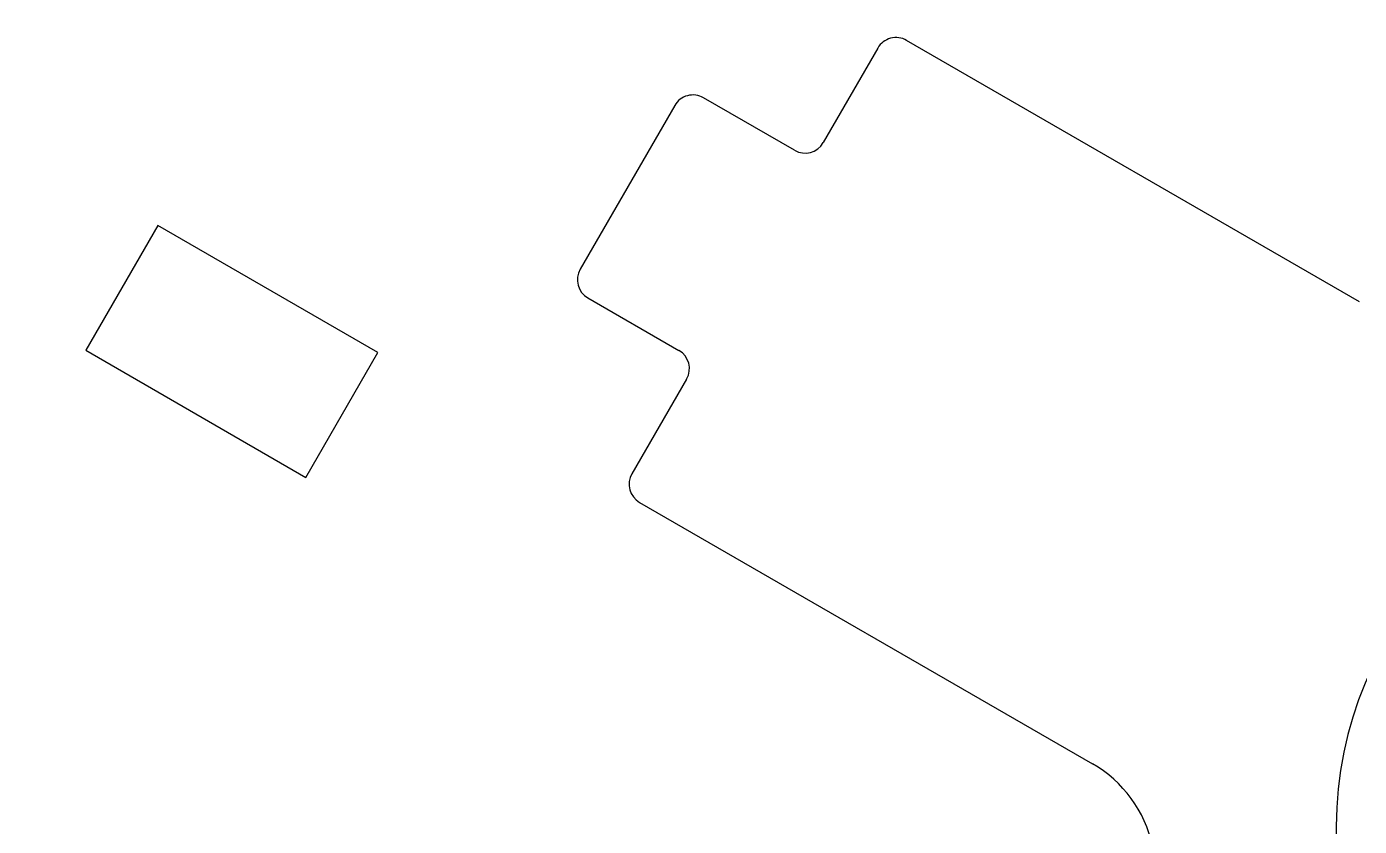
# Model space of a CAD drawing. Header units: inches. Extents: x -1316 to -504, y 751 to 1208.
# Drawn here: x -962.6 to -899.2, y 859.2 to 897.3 of the extents above; entities that cross this region are included whole.
import ezdxf

# ---------------------------------------------------------------- set-up
doc = ezdxf.new("R2010")
doc.units = ezdxf.units.IN
doc.header["$MEASUREMENT"] = 0
doc.linetypes.add('Continuous2', pattern=[0])
doc.layers.add('68351 TABLE', color=1, linetype='Continuous')
doc.layers.add('68369 Idler Mount', color=1, linetype='Continuous')

msp = doc.modelspace()

# ---------------------------------------------------------------- linework, layer by layer
at = {"layer": '68351 TABLE', "color": 1, "linetype": 'Continuous2', "lineweight": -3, "true_color": 0xff0000}
for p, q in [((-922.064, 896.297), (-924.664, 891.794)), ((-899.151, 884.223), (-920.698, 896.663)), ((-926.03, 891.428), (-930.361, 893.928)), ((-931.727, 893.562), (-936.227, 885.768)), ((-935.861, 884.402), (-931.53, 881.902)), ((-931.164, 880.536), (-933.764, 876.032)), ((-933.398, 874.666), (-911.851, 862.226))]:
    msp.add_line(p, q, dxfattribs=at)
at = {"layer": '68351 TABLE', "color": 5, "linetype": 'Continuous2', "lineweight": -3, "true_color": 0x0000ff}
for p, q in [((-956.33, 887.848), (-959.76, 881.907)), ((-945.851, 881.798), (-956.33, 887.848)), ((-959.76, 881.907), (-949.281, 875.857)), ((-949.281, 875.857), (-945.851, 881.798))]:
    msp.add_line(p, q, dxfattribs=at)
at = {"layer": '68351 TABLE', "color": 1, "linetype": 'Continuous2', "lineweight": -3, "true_color": 0xff0000}
for centre, radius, start, end in [((-1090.121, 979.815), 220, 335.01308, 84.98692), ((-921.198, 895.797), 1, 60, 150), ((-930.861, 893.062), 1, 60, 150), ((-925.53, 892.294), 1, 240, 330), ((-935.361, 885.268), 1, 150, 240), ((-932.03, 881.036), 1, 330, 60), ((-932.898, 875.532), 1, 150, 240), ((-914.851, 857.03), 6, 324.98692, 60)]:
    msp.add_arc(centre, radius, start, end, dxfattribs=at)
at = {"layer": '68369 Idler Mount', "color": 1, "linetype": 'Continuous2', "lineweight": -3, "true_color": 0xff0000}
msp.add_line((-900.252, 859.247), (-900.252, 849.325), dxfattribs=at)
msp.add_arc((-882.752, 859.247), 17.5, 360, 180, dxfattribs=at)

doc.saveas('drawing.dxf')
